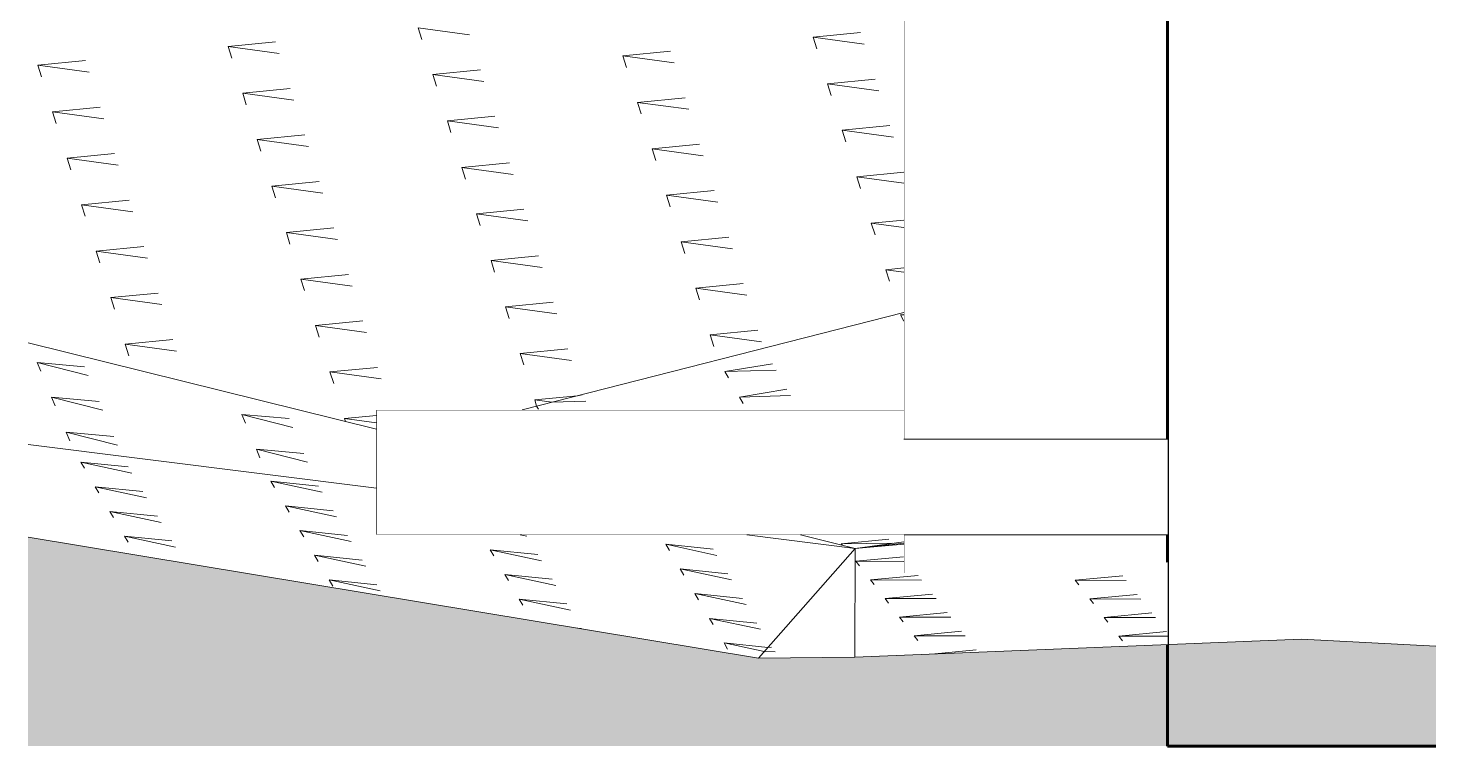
# Model space of a CAD drawing. Header units: metres. Extents: x 48 to 635, y -15 to 39.
# Drawn here: x 419.288 to 421.412, y -14.801 to -13.712 of the extents above; entities that cross this region are included whole.
import ezdxf

# ---------------------------------------------------------------- set-up
doc = ezdxf.new("R2010")
doc.units = ezdxf.units.M
doc.header["$MEASUREMENT"] = 0
doc.linetypes.add('Wipeout_Contour', pattern=[1, 0, -1])
for name, color, linetype in [('Site & Landscape - Terrain', 7, 'Continuous'), ('Structural - Bearing', 7, 'Continuous'), ('TOPO', 7, 'Continuous')]:
    doc.layers.add(name, color=color, linetype=linetype)

msp = doc.modelspace()

# ---------------------------------------------------------------- wipeouts: each hides what was drawn before it
at = {"color": 254, "linetype": 'Wipeout_Contour', "lineweight": 0, "ltscale": 1684.104914}
msp.add_wipeout([(420.6162, -12.145), (420.6162, -14.3355), (421.0162, -14.3355), (421.0162, -12.145)], dxfattribs=at).dxf.layer = 'Structural - Bearing'
at = {"color": 254, "linetype": 'Wipeout_Contour', "lineweight": 0, "ltscale": 1684.256118}
msp.add_wipeout([(420.6162, -14.5388), (421.0162, -14.5228), (421.0162, -14.4808), (420.6162, -14.4808)], dxfattribs=at).dxf.layer = 'Structural - Bearing'

# ---------------------------------------------------------------- next in the draw order: linework, layer by layer
at = {"layer": 'Structural - Bearing', "color": 251, "linetype": 'Continuous', "lineweight": 20, "true_color": 0x6a6a6a}
for p, q in [((420.6162, -14.3355), (420.6162, -12.145)), ((420.6162, -14.5388), (420.6162, -14.4808))]:
    msp.add_line(p, q, dxfattribs=at)

# ---------------------------------------------------------------- next in the draw order: wipeouts: each hides what was drawn before it
at = {"color": 254, "linetype": 'Wipeout_Contour', "lineweight": 0, "ltscale": 1685.815116}
msp.add_wipeout([(421.0162, -11.7968), (421.0162, -14.8013), (421.4662, -14.8013), (421.4662, -11.7175)], dxfattribs=at).dxf.layer = 'Structural - Bearing'

# ---------------------------------------------------------------- next in the draw order: linework, layer by layer
at = {"layer": 'Structural - Bearing', "color": 7, "linetype": 'Continuous', "lineweight": 60}
for p in [(421.0162, -12.145), (421.4662, -14.8013)]:
    msp.add_line(p, (421.0162, -14.8013), dxfattribs=at)

# ---------------------------------------------------------------- next in the draw order: wipeouts: each hides what was drawn before it
at = {"color": 254, "linetype": 'Wipeout_Contour', "lineweight": 0, "ltscale": 1261.262984}
msp.add_wipeout([(419.8162, -14.2913), (420.6162, -14.3355), (420.6162, -14.2913)], dxfattribs=at).dxf.layer = 'Site & Landscape - Terrain'

# ---------------------------------------------------------------- next in the draw order: wipeouts: each hides what was drawn before it
at = {"color": 254, "linetype": 'Wipeout_Contour', "lineweight": 0, "ltscale": 1260.335006}
msp.add_wipeout([(420.1017, -14.4808), (419.8162, -14.2913), (420.0798, -14.4808)], dxfattribs=at).dxf.layer = 'Site & Landscape - Terrain'
at = {"color": 254, "linetype": 'Wipeout_Contour', "lineweight": 0, "ltscale": 1263.18947}
msp.add_wipeout([(420.8969, -14.4808), (421.0162, -14.4808), (421.0162, -14.3355)], dxfattribs=at).dxf.layer = 'Site & Landscape - Terrain'
at = {"color": 254, "linetype": 'Wipeout_Contour', "lineweight": 0, "ltscale": 2526.523868}
msp.add_wipeout([(420.5418, -14.6663), (421.0162, -14.6473), (421.0162, -14.5228), (420.6162, -14.5388), (420.6162, -14.4952), (420.5422, -14.5014)], dxfattribs=at).dxf.layer = 'TOPO'

# ---------------------------------------------------------------- next in the draw order: linework, layer by layer
at = {"layer": 'TOPO', "color": 54, "linetype": 'Continuous', "lineweight": 13}
for p, q in [((420.5655, -14.5493), (420.6376, -14.5424)), ((420.5655, -14.5493), (420.6431, -14.5495)), ((420.5655, -14.5493), (420.571, -14.5564)), ((420.8759, -14.5499), (420.948, -14.5429)), ((420.8759, -14.5499), (420.9535, -14.55)), ((420.8759, -14.5499), (420.8814, -14.5569)), ((420.5876, -14.5776), (420.6597, -14.5707)), ((420.898, -14.5781), (420.9701, -14.5712)), ((420.5876, -14.5776), (420.6652, -14.5777)), ((420.5876, -14.5776), (420.5931, -14.5846)), ((420.898, -14.5781), (420.9756, -14.5783)), ((420.898, -14.5781), (420.9035, -14.5852)), ((420.6097, -14.6058), (420.6817, -14.5989)), ((420.6097, -14.6058), (420.6873, -14.606)), ((420.6097, -14.6058), (420.6152, -14.6129)), ((420.9201, -14.6064), (420.9922, -14.5994)), ((420.9201, -14.6064), (420.9977, -14.6065)), ((420.9201, -14.6064), (420.9256, -14.6134)), ((420.6317, -14.6341), (420.7038, -14.6272)), ((420.6317, -14.6341), (420.7093, -14.6342)), ((420.6317, -14.6341), (420.6372, -14.6412)), ((420.9422, -14.6346), (421.0142, -14.6277)), ((420.9422, -14.6346), (421.0162, -14.6348)), ((420.9422, -14.6346), (420.9477, -14.6417)), ((420.6629, -14.6615), (420.7259, -14.6554))]:
    msp.add_line(p, q, dxfattribs=at)

# ---------------------------------------------------------------- next in the draw order: wipeouts: each hides what was drawn before it
at = {"color": 254, "linetype": 'Wipeout_Contour', "lineweight": 0, "ltscale": 1260.972199}
msp.add_wipeout([(419.8162, -14.2913), (419.8162, -14.4808), (420.0798, -14.4808)], dxfattribs=at).dxf.layer = 'Site & Landscape - Terrain'
at = {"color": 254, "linetype": 'Wipeout_Contour', "lineweight": 0, "ltscale": 1261.76209}
msp.add_wipeout([(420.5422, -14.5014), (420.3957, -14.668), (420.5418, -14.6663)], dxfattribs=at).dxf.layer = 'TOPO'

# ---------------------------------------------------------------- next in the draw order: wipeouts: each hides what was drawn before it
at = {"color": 254, "linetype": 'Wipeout_Contour', "lineweight": 0, "ltscale": 1681.78886}
msp.add_wipeout([(420.6162, -14.3355), (419.8162, -14.2913), (420.1017, -14.4808), (420.6162, -14.4808)], dxfattribs=at).dxf.layer = 'Site & Landscape - Terrain'
at = {"color": 254, "linetype": 'Wipeout_Contour', "lineweight": 0, "ltscale": 1262.015513}
msp.add_wipeout([(420.5422, -14.5014), (420.6162, -14.4952), (420.6162, -14.4933)], dxfattribs=at).dxf.layer = 'TOPO'

# ---------------------------------------------------------------- next in the draw order: linework, layer by layer
at = {"layer": 'Site & Landscape - Terrain', "color": 7, "linetype": 'Continuous', "lineweight": 13}
for p, q in [((419.8162, -14.4808), (419.8162, -14.2913)), ((419.8162, -14.2913), (420.6162, -14.2913))]:
    msp.add_line(p, q, dxfattribs=at)

# ---------------------------------------------------------------- next in the draw order: wipeouts: each hides what was drawn before it
at = {"color": 254, "linetype": 'Wipeout_Contour', "lineweight": 0, "ltscale": 1684.431393}
msp.add_wipeout([(420.6162, -14.3355), (420.6162, -14.4808), (420.8969, -14.4808), (421.0162, -14.3355)], dxfattribs=at).dxf.layer = 'Site & Landscape - Terrain'

# ---------------------------------------------------------------- next in the draw order: linework, layer by layer
at = {"layer": 'Site & Landscape - Terrain', "color": 7, "linetype": 'Continuous', "lineweight": 13}
msp.add_line((421.0162, -14.3355), (420.6162, -14.3355), dxfattribs=at)
at = {"layer": 'Site & Landscape - Terrain', "color": 55, "linetype": 'Continuous', "lineweight": 13, "true_color": 0xa2a233, "flags": 128}
msp.add_lwpolyline([(421.0162, -14.4808), (420.8969, -14.4808), (420.6162, -14.4808), (420.1017, -14.4808), (420.0798, -14.4808), (419.8162, -14.4808)], dxfattribs=at)

# ---------------------------------------------------------------- next in the draw order: wipeouts: each hides what was drawn before it
at = {"color": 254, "linetype": 'Wipeout_Contour', "lineweight": 0, "ltscale": 1261.511016}
msp.add_wipeout([(420.0371, -14.2913), (420.6162, -14.2913), (420.6162, -14.1435)], dxfattribs=at).dxf.layer = 'TOPO'

# ---------------------------------------------------------------- next in the draw order: wipeouts: each hides what was drawn before it
at = {"color": 254, "linetype": 'Wipeout_Contour', "lineweight": 0, "ltscale": 2941.15959}
msp.add_wipeout([(419.288, -14.344), (419.288, -14.4842), (420.3957, -14.668), (420.5422, -14.5014), (420.378, -14.4808), (419.8162, -14.4808), (419.8162, -14.4103)], dxfattribs=at).dxf.layer = 'TOPO'

# ---------------------------------------------------------------- next in the draw order: linework, layer by layer
at = {"layer": 'TOPO', "color": 54, "linetype": 'Continuous', "lineweight": 13}
for p, q in [((419.4121, -14.4454), (419.4897, -14.462)), ((419.4121, -14.4454), (419.4176, -14.4548)), ((419.4121, -14.4454), (419.4842, -14.4527)), ((419.6784, -14.4371), (419.756, -14.4537)), ((419.6784, -14.4371), (419.6839, -14.4465)), ((419.6784, -14.4371), (419.7505, -14.4444)), ((419.4342, -14.4828), (419.5118, -14.4995)), ((419.4342, -14.4828), (419.4397, -14.4922)), ((419.4342, -14.4828), (419.5063, -14.4901)), ((419.7004, -14.4745), (419.7781, -14.4912)), ((419.7004, -14.4745), (419.706, -14.4839)), ((419.7004, -14.4745), (419.7725, -14.4818)), ((420.0345, -14.4808), (420.0443, -14.4829)), ((419.9888, -14.5036), (420.0664, -14.5203)), ((419.9888, -14.5036), (419.9943, -14.513)), ((419.9888, -14.5036), (420.0609, -14.5109)), ((420.2551, -14.4953), (420.3327, -14.512)), ((420.2551, -14.4953), (420.2606, -14.5047)), ((420.2551, -14.4953), (420.3272, -14.5026)), ((419.7225, -14.5119), (419.8001, -14.5286)), ((419.7225, -14.5119), (419.728, -14.5213)), ((419.7225, -14.5119), (419.7946, -14.5192)), ((420.5434, -14.5211), (420.6155, -14.5141)), ((420.5434, -14.5211), (420.6162, -14.5212)), ((420.5434, -14.5211), (420.5489, -14.5281)), ((419.7446, -14.5493), (419.8222, -14.566)), ((419.7446, -14.5493), (419.7501, -14.5587)), ((419.7446, -14.5493), (419.8167, -14.5566)), ((420.0109, -14.541), (420.0885, -14.5577)), ((420.0109, -14.541), (420.0164, -14.5504)), ((420.0109, -14.541), (420.083, -14.5483)), ((420.2771, -14.5327), (420.3548, -14.5494)), ((420.2771, -14.5327), (420.2827, -14.5421)), ((420.2771, -14.5327), (420.3492, -14.54)), ((420.2992, -14.5701), (420.3768, -14.5868)), ((420.2992, -14.5701), (420.3047, -14.5795)), ((420.2992, -14.5701), (420.3713, -14.5774)), ((420.033, -14.5784), (420.1106, -14.5951)), ((420.033, -14.5784), (420.0385, -14.5878)), ((420.033, -14.5784), (420.105, -14.5857)), ((420.3213, -14.6076), (420.3989, -14.6242)), ((420.3213, -14.6076), (420.3268, -14.6169)), ((420.3213, -14.6076), (420.3934, -14.6148)), ((420.1216, -14.6226), (420.1271, -14.6231)), ((420.3434, -14.645), (420.4044, -14.658)), ((420.3434, -14.645), (420.3489, -14.6543)), ((420.3434, -14.645), (420.41, -14.6517)), ((420.4044, -14.658), (420.421, -14.6585)), ((420.41, -14.6517), (420.4155, -14.6513))]:
    msp.add_line(p, q, dxfattribs=at)

# ---------------------------------------------------------------- next in the draw order: wipeouts: each hides what was drawn before it
at = {"color": 254, "linetype": 'Wipeout_Contour', "lineweight": 0, "ltscale": 1679.195867}
msp.add_wipeout([(419.288, -14.344), (419.8162, -14.4103), (419.8162, -14.3208), (419.288, -14.1894)], dxfattribs=at).dxf.layer = 'TOPO'
at = {"color": 254, "linetype": 'Wipeout_Contour', "lineweight": 0, "ltscale": 1262.116172}
msp.add_wipeout([(420.378, -14.4808), (420.5422, -14.5014), (420.4594, -14.4808)], dxfattribs=at).dxf.layer = 'TOPO'

# ---------------------------------------------------------------- next in the draw order: linework, layer by layer
at = {"layer": 'TOPO', "color": 54, "linetype": 'Continuous', "lineweight": 13}
for p, q in [((419.8162, -14.4103), (419.288, -14.344)), ((419.6342, -14.3511), (419.7118, -14.3708)), ((419.6342, -14.3511), (419.6397, -14.3643)), ((419.6342, -14.3511), (419.7063, -14.3575)), ((419.3679, -14.3706), (419.4455, -14.3872)), ((419.3679, -14.3706), (419.3735, -14.38)), ((419.3679, -14.3706), (419.44, -14.3779)), ((419.6563, -14.3997), (419.7339, -14.4163)), ((419.6563, -14.3997), (419.6618, -14.4091)), ((419.6563, -14.3997), (419.7284, -14.407)), ((419.39, -14.408), (419.4676, -14.4246)), ((419.39, -14.408), (419.3955, -14.4174)), ((419.39, -14.408), (419.4621, -14.4153))]:
    msp.add_line(p, q, dxfattribs=at)

# ---------------------------------------------------------------- next in the draw order: wipeouts: each hides what was drawn before it
at = {"color": 254, "linetype": 'Wipeout_Contour', "lineweight": 0, "ltscale": 2941.284325}
msp.add_wipeout([(419.288, -13.1527), (419.288, -14.1894), (419.8162, -14.3208), (419.8162, -14.2913), (420.0371, -14.2913), (420.6162, -14.1435), (420.6162, -13.2095)], dxfattribs=at).dxf.layer = 'TOPO'
at = {"color": 254, "linetype": 'Wipeout_Contour', "lineweight": 0, "ltscale": 1262.014095}
msp.add_wipeout([(420.5422, -14.5014), (420.6162, -14.4933), (420.6162, -14.4914)], dxfattribs=at).dxf.layer = 'TOPO'

# ---------------------------------------------------------------- next in the draw order: linework, layer by layer
at = {"layer": 'TOPO', "color": 54, "linetype": 'Continuous', "lineweight": 13}
for p, q in [((419.8797, -13.7119), (419.9573, -13.7225)), ((419.8797, -13.7119), (419.8853, -13.7296)), ((420.4785, -13.726), (420.5506, -13.7189)), ((419.5914, -13.7402), (419.6635, -13.7331)), ((419.5914, -13.7402), (419.669, -13.7508)), ((419.5914, -13.7402), (419.5969, -13.7578)), ((420.4785, -13.726), (420.5561, -13.7366)), ((420.4785, -13.726), (420.484, -13.7436)), ((419.303, -13.7684), (419.3751, -13.7614)), ((420.1902, -13.7542), (420.2623, -13.7472)), ((420.1902, -13.7542), (420.2678, -13.7648)), ((420.1902, -13.7542), (420.1957, -13.7719)), ((419.303, -13.7684), (419.3806, -13.779)), ((419.303, -13.7684), (419.3086, -13.786)), ((419.9018, -13.7825), (419.9739, -13.7754)), ((419.9018, -13.7825), (419.9794, -13.793)), ((419.9018, -13.7825), (419.9073, -13.8001)), ((419.6135, -13.8107), (419.6856, -13.8036)), ((420.5006, -13.7965), (420.5727, -13.7895)), ((420.5006, -13.7965), (420.5782, -13.8071)), ((420.5006, -13.7965), (420.5061, -13.8142)), ((419.6135, -13.8107), (419.6911, -13.8213)), ((419.6135, -13.8107), (419.619, -13.8283)), ((420.2122, -13.8248), (420.2843, -13.8177)), ((420.2122, -13.8248), (420.2899, -13.8353)), ((420.2122, -13.8248), (420.2178, -13.8424)), ((419.3251, -13.8389), (419.3972, -13.8319)), ((419.3251, -13.8389), (419.4027, -13.8495)), ((419.3251, -13.8389), (419.3306, -13.8566)), ((419.9239, -13.853), (419.996, -13.8459)), ((419.9239, -13.853), (420.0015, -13.8636)), ((419.9239, -13.853), (419.9294, -13.8706)), ((420.5227, -13.867), (420.5948, -13.86)), ((420.5227, -13.867), (420.6003, -13.8776)), ((420.5227, -13.867), (420.5282, -13.8847)), ((419.6355, -13.8812), (419.7076, -13.8742)), ((419.6355, -13.8812), (419.7132, -13.8918)), ((419.6355, -13.8812), (419.6411, -13.8989)), ((420.2343, -13.8953), (420.3064, -13.8882)), ((419.3472, -13.9095), (419.4193, -13.9024)), ((419.3472, -13.9095), (419.4248, -13.92)), ((419.3472, -13.9095), (419.3527, -13.9271)), ((420.2343, -13.8953), (420.3119, -13.9059)), ((420.2343, -13.8953), (420.2398, -13.9129)), ((419.946, -13.9235), (420.0181, -13.9165)), ((419.946, -13.9235), (420.0236, -13.9341)), ((419.946, -13.9235), (419.9515, -13.9411)), ((420.5448, -13.9376), (420.6162, -13.9306)), ((419.6576, -13.9518), (419.7297, -13.9447)), ((419.6576, -13.9518), (419.7352, -13.9623)), ((419.6576, -13.9518), (419.6631, -13.9694)), ((420.5448, -13.9376), (420.6162, -13.9473)), ((420.5448, -13.9376), (420.5503, -13.9552)), ((419.3693, -13.98), (419.4414, -13.9729)), ((420.2564, -13.9658), (420.3285, -13.9587)), ((420.2564, -13.9658), (420.334, -13.9764)), ((420.2564, -13.9658), (420.2619, -13.9834)), ((419.3693, -13.98), (419.4469, -13.9906)), ((419.3693, -13.98), (419.3748, -13.9976)), ((419.9681, -13.994), (420.0401, -13.987)), ((419.9681, -13.994), (420.0457, -14.0046)), ((419.9681, -13.994), (419.9736, -14.0117)), ((419.6797, -14.0223), (419.7518, -14.0152)), ((420.5668, -14.0081), (420.6162, -14.0033)), ((420.5668, -14.0081), (420.6162, -14.0148)), ((420.5668, -14.0081), (420.5724, -14.0257)), ((419.6797, -14.0223), (419.7573, -14.0328)), ((419.6797, -14.0223), (419.6852, -14.0399)), ((420.2785, -14.0363), (420.3506, -14.0293)), ((420.2785, -14.0363), (420.3561, -14.0469)), ((420.2785, -14.0363), (420.284, -14.054)), ((419.3913, -14.0505), (419.4634, -14.0435)), ((419.3913, -14.0505), (419.469, -14.0611)), ((419.3913, -14.0505), (419.3969, -14.0681)), ((419.9901, -14.0646), (420.0622, -14.0575)), ((419.9901, -14.0646), (420.0677, -14.0751)), ((419.9901, -14.0646), (419.9956, -14.0822)), ((420.5889, -14.0786), (420.6162, -14.0759)), ((420.5889, -14.0786), (420.6162, -14.0823)), ((420.5889, -14.0786), (420.5944, -14.0962)), ((419.7018, -14.0928), (419.7739, -14.0857)), ((419.7018, -14.0928), (419.7794, -14.1034)), ((419.7018, -14.0928), (419.7073, -14.1104)), ((420.3006, -14.1068), (420.3726, -14.0998)), ((420.3006, -14.1068), (420.3782, -14.1174)), ((420.3006, -14.1068), (420.3061, -14.1245)), ((419.4134, -14.121), (419.4855, -14.114)), ((419.4134, -14.121), (419.491, -14.1316)), ((419.4134, -14.121), (419.4189, -14.1387)), ((420.0122, -14.1351), (420.0843, -14.128)), ((420.0122, -14.1351), (420.0898, -14.1457)), ((420.0122, -14.1351), (420.0177, -14.1527)), ((420.6162, -14.1435), (420.0371, -14.2913)), ((420.611, -14.1473), (420.6162, -14.1465)), ((420.611, -14.1473), (420.6162, -14.1472)), ((420.611, -14.1473), (420.6162, -14.1565)), ((419.7239, -14.1633), (419.7959, -14.1563)), ((419.7239, -14.1633), (419.8015, -14.1739)), ((419.7239, -14.1633), (419.7294, -14.181)), ((420.3226, -14.1774), (420.3947, -14.1703)), ((419.8162, -14.3208), (419.288, -14.1894)), ((419.4355, -14.1916), (419.5076, -14.1845)), ((419.4355, -14.1916), (419.5131, -14.2021)), ((419.4355, -14.1916), (419.441, -14.2092)), ((420.3226, -14.1774), (420.4002, -14.1879)), ((420.3226, -14.1774), (420.3282, -14.195)), ((420.0343, -14.2056), (420.1064, -14.1985)), ((420.0343, -14.2056), (420.1119, -14.2162)), ((420.0343, -14.2056), (420.0398, -14.2232)), ((419.3017, -14.2193), (419.3793, -14.239)), ((419.3017, -14.2193), (419.3072, -14.2325)), ((419.3017, -14.2193), (419.3738, -14.2258)), ((419.7459, -14.2338), (419.818, -14.2268)), ((419.7459, -14.2338), (419.8235, -14.2444)), ((419.7459, -14.2338), (419.7515, -14.2515)), ((420.3447, -14.2332), (420.4168, -14.2214)), ((420.3447, -14.2332), (420.4223, -14.2311)), ((420.3447, -14.2332), (420.3502, -14.2429)), ((419.3238, -14.2722), (419.4014, -14.2919)), ((419.3238, -14.2722), (419.3293, -14.2854)), ((419.3238, -14.2722), (419.3959, -14.2787)), ((420.0564, -14.2761), (420.1214, -14.2698)), ((420.0564, -14.2761), (420.0825, -14.2797)), ((420.0564, -14.2761), (420.0593, -14.2856)), ((420.1214, -14.2698), (420.1285, -14.2686)), ((420.3668, -14.2719), (420.4389, -14.2601)), ((420.3668, -14.2719), (420.4444, -14.2697)), ((420.3668, -14.2719), (420.3723, -14.2815)), ((420.0593, -14.2856), (420.0619, -14.2901)), ((420.0825, -14.2797), (420.134, -14.2783)), ((419.6121, -14.2982), (419.6897, -14.3179)), ((419.6121, -14.2982), (419.6177, -14.3114)), ((419.6121, -14.2982), (419.6842, -14.3046)), ((419.768, -14.3044), (419.8162, -14.2996)), ((419.768, -14.3044), (419.8162, -14.3109)), ((419.768, -14.3044), (419.7695, -14.3091)), ((419.3459, -14.3251), (419.4235, -14.3448)), ((419.3459, -14.3251), (419.3514, -14.3383)), ((419.3459, -14.3251), (419.4179, -14.3316))]:
    msp.add_line(p, q, dxfattribs=at)

# ---------------------------------------------------------------- next in the draw order: wipeouts: each hides what was drawn before it
at = {"color": 254, "linetype": 'Wipeout_Contour', "lineweight": 0, "ltscale": 1682.688515}
msp.add_wipeout([(420.4594, -14.4808), (420.5422, -14.5014), (420.6162, -14.4914), (420.6162, -14.4808)], dxfattribs=at).dxf.layer = 'TOPO'

# ---------------------------------------------------------------- next in the draw order: hatches: boundary and pattern name
at = {"layer": 'TOPO', "linetype": 'Continuous', "lineweight": 0, "true_color": 0x353329}
msp.add_hatch(color=250, dxfattribs=at).paths.add_polyline_path([(432.7595, -14.8013), (432.6058, -14.7971), (424.408, -14.7243), (421.8304, -14.6712), (421.2192, -14.6392), (420.5418, -14.6663), (420.3957, -14.668), (419.288, -14.4842), (419.288, -14.8013)])

# ---------------------------------------------------------------- next in the draw order: linework, layer by layer
at = {"layer": 'TOPO', "color": 54, "linetype": 'Continuous', "lineweight": 13}
for p, q in [((420.5422, -14.5014), (420.378, -14.4808)), ((420.5422, -14.5014), (420.4594, -14.4808)), ((420.5213, -14.4946), (420.5934, -14.4876)), ((420.5422, -14.5014), (420.3957, -14.668)), ((420.5213, -14.4946), (420.5989, -14.4934)), ((420.5213, -14.4946), (420.5233, -14.4967)), ((420.5422, -14.5014), (420.5418, -14.6663)), ((420.5422, -14.5014), (420.6162, -14.4914)), ((420.5422, -14.5014), (420.6162, -14.4933)), ((420.6162, -14.4952), (420.5422, -14.5014))]:
    msp.add_line(p, q, dxfattribs=at)
at = {"layer": 'TOPO', "color": 55, "linetype": 'Continuous', "lineweight": 13, "true_color": 0xa2a233, "flags": 128}
msp.add_lwpolyline([(419.288, -14.4842), (420.3957, -14.668), (420.5418, -14.6663), (421.2192, -14.6392), (421.8304, -14.6712), (424.408, -14.7243), (432.6058, -14.7971), (432.7595, -14.8013)], dxfattribs=at)

doc.saveas('drawing.dxf')
